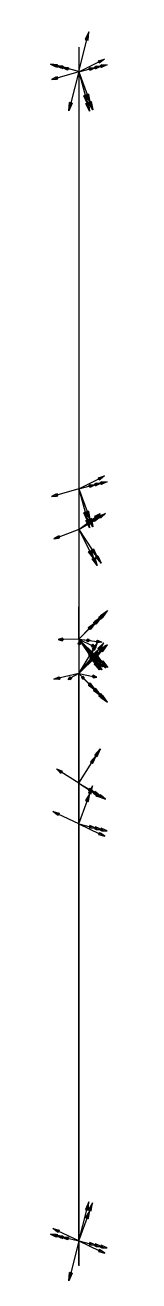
# Model space of a CAD drawing. Header units: millimetres. Extents: x -5152 to 13, y -165 to 165.
# Drawn here: x -5152.2 to -5132.3, y -153.7 to 155.4 of the extents above.
import ezdxf

# ---------------------------------------------------------------- set-up
doc = ezdxf.new("R2010")
doc.units = ezdxf.units.MM
for name, color, linetype in [('AutoDetect_1_45', 1, 'Continuous'), ('AutoDetect_2_48', 1, 'Continuous'), ('AutoDetect_3_43', 1, 'Continuous'), ('AutoDetect_3_44', 1, 'Continuous'), ('AutoDetect_3_47', 1, 'Continuous'), ('AutoDetect_4_42', 1, 'Continuous'), ('AutoDetect_4_46', 1, 'Continuous'), ('AutoDetect_4_49', 1, 'Continuous')]:
    doc.layers.add(name, color=color, linetype=linetype)

# ---------------------------------------------------------------- blocks, each defined once
blk = doc.blocks.new('Kontrollpunkt')
at = {"color": 0}
for q in [(0, 6), (8, 0), (0, 0, 4)]:
    blk.add_line((0, 0), q, dxfattribs=at)
for points in [[(0.25, 8, -0.25), (-0.25, 8, -0.25), (-0.25, 8, 0.25), (0, 10, 0), (-0.25, 8, -0.25), (0.25, 8, 0.25), (0, 10, 0), (0.25, 8, -0.25), (0.25, 8, 0.25), (-0.25, 8, 0.25)], [(0.25, 6, -0.25), (-0.25, 6, -0.25), (-0.25, 6, 0.25), (0, 8, 0), (-0.25, 6, -0.25), (0.25, 6, 0.25), (0, 8, 0), (0.25, 6, -0.25), (0.25, 6, 0.25), (-0.25, 6, 0.25)], [(0.25, 0.25, 4), (-0.25, 0.25, 4), (-0.25, -0.25, 4), (0, 0, 6), (-0.25, 0.25, 4), (0.25, -0.25, 4), (0, 0, 6), (0.25, 0.25, 4), (0.25, -0.25, 4), (-0.25, -0.25, 4)], [(0.25, 0.25, 6), (-0.25, 0.25, 6), (-0.25, -0.25, 6), (0, 0, 8), (-0.25, 0.25, 6), (0.25, -0.25, 6), (0, 0, 8), (0.25, 0.25, 6), (0.25, -0.25, 6), (-0.25, -0.25, 6)], [(0.25, 0.25, 8), (-0.25, 0.25, 8), (-0.25, -0.25, 8), (0, 0, 10), (-0.25, 0.25, 8), (0.25, -0.25, 8), (0, 0, 10), (0.25, 0.25, 8), (0.25, -0.25, 8), (-0.25, -0.25, 8)], [(8, 0.25, -0.25), (8, 0.25, 0.25), (8, -0.25, 0.25), (10, 0, 0), (8, 0.25, 0.25), (8, -0.25, -0.25), (10, 0, 0), (8, 0.25, -0.25), (8, -0.25, -0.25), (8, -0.25, 0.25)]]:
    blk.add_polyline3d(points, dxfattribs=at)

msp = doc.modelspace()

# ---------------------------------------------------------------- linework, layer by layer
at = {"layer": 'AutoDetect_1_45', "color": 1}
msp.add_line((-5143, 150, -443), (-5143, -150, -443), dxfattribs=at)
at = {"layer": 'AutoDetect_2_48', "color": 1}
msp.add_line((-5143, 150, -167), (-5143, -150, -167), dxfattribs=at)
at = {"layer": 'AutoDetect_3_43', "color": 1}
msp.add_line((-5143, -4.25, -201), (-5143, -4.25, -409), dxfattribs=at)
at = {"layer": 'AutoDetect_3_43', "color": 1, "extrusion": (-1, 0, 0)}
for centre, start, end in [((31.25, -201, 5143), 135, 180), ((31.25, -409, 5143), 180, 225)]:
    msp.add_arc(centre, 27, start, end, dxfattribs=at)
at = {"layer": 'AutoDetect_3_44', "color": 1}
msp.add_line((-5143, -149.9, -174), (-5143, -31.25, -174), dxfattribs=at)
at = {"layer": 'AutoDetect_3_44', "color": 1, "extrusion": (-1, 0, 0)}
msp.add_arc((31.25, -201, 5143), 27, 90, 135, dxfattribs=at)
at = {"layer": 'AutoDetect_3_47', "color": 1}
msp.add_line((-5143, -149.9, -436), (-5143, -31.25, -436), dxfattribs=at)
at = {"layer": 'AutoDetect_3_47', "color": 1, "extrusion": (1, 0, 0)}
msp.add_arc((-31.25, -409, -5143), 27, 270, 315, dxfattribs=at)
at = {"layer": 'AutoDetect_4_42', "color": 1}
msp.add_line((-5143, 4.25, -409), (-5143, 4.25, -201), dxfattribs=at)
at = {"layer": 'AutoDetect_4_42', "color": 1, "extrusion": (-1, 0, 0)}
for centre, start, end in [((-31.25, -409, 5143), 315, 0), ((-31.25, -201, 5143), 0, 45)]:
    msp.add_arc(centre, 27, start, end, dxfattribs=at)
at = {"layer": 'AutoDetect_4_46', "color": 1}
msp.add_line((-5143, 149.9, -174), (-5143, 31.25, -174), dxfattribs=at)
at = {"layer": 'AutoDetect_4_46', "color": 1, "extrusion": (1, 0, 0)}
msp.add_arc((31.25, -201, -5143), 27, 90, 135, dxfattribs=at)
at = {"layer": 'AutoDetect_4_49', "color": 1}
msp.add_line((-5143, 149.9, -436), (-5143, 31.25, -436), dxfattribs=at)
at = {"layer": 'AutoDetect_4_49', "color": 1, "extrusion": (-1, 0, 0)}
msp.add_arc((-31.25, -409, 5143), 27, 270, 315, dxfattribs=at)

# ---------------------------------------------------------------- block references
at = {"layer": 'AutoDetect_1_45', "color": 1, "extrusion": (-0.696364, 0.173648, -0.696364)}
for p in [(1104.65, 3181.32, 3914.9), (1384.09, 3132.79, 3864.89)]:
    msp.add_blockref('Kontrollpunkt', p, dxfattribs=at)
at = {"layer": 'AutoDetect_2_48', "color": 1, "extrusion": (-0.696364, 0.173648, 0.696364), "rotation": 180}
for p in [(1104.65, -3619.11, 3490.11), (1384.09, -3570.58, 3440.1)]:
    msp.add_blockref('Kontrollpunkt', p, dxfattribs=at)
at = {"layer": 'AutoDetect_3_43', "color": 1, "extrusion": (0.650895, -0.650895, -0.390731), "rotation": 238.0139247150924}
msp.add_blockref('Kontrollpunkt', (-3639.66, -1604.8, -3266.25), dxfattribs=at)
at = {"layer": 'AutoDetect_3_43', "color": 1, "extrusion": (0.650895, -0.650895, 0.390731), "rotation": 284.5071607275307}
msp.add_blockref('Kontrollpunkt', (-3639.66, 1043.29, -3504.6), dxfattribs=at)
at = {"layer": 'AutoDetect_3_43', "color": 1, "extrusion": (0.704416, -0.704416, -0.087156), "rotation": 253.4880519087538}
msp.add_blockref('Kontrollpunkt', (-3639.66, -516.93, -3602.3), dxfattribs=at)
at = {"layer": 'AutoDetect_3_43', "color": 1, "extrusion": (0.696364, -0.696364, 0.173648), "rotation": 270.0347945626858}
for p in [(-3639.66, 393.64, -3620.29), (-3639.66, 238.04, -3647.73)]:
    msp.add_blockref('Kontrollpunkt', p, dxfattribs=at)
at = {"layer": 'AutoDetect_3_44', "color": 1, "extrusion": (0.650895, -0.390731, -0.650895), "rotation": 271.2695327411889}
msp.add_blockref('Kontrollpunkt', (-2673.81, -2991.75, -3222.09), dxfattribs=at)
at = {"layer": 'AutoDetect_3_44', "color": 1, "extrusion": (0.696364, -0.173648, -0.696364), "rotation": 278.1385729810916}
for p in [(-1284.4, -3592.92, -3453.07), (-1384, -3575.62, -3435.25)]:
    msp.add_blockref('Kontrollpunkt', p, dxfattribs=at)
at = {"layer": 'AutoDetect_3_47', "color": 1, "extrusion": (0.650895, -0.390731, 0.650895), "rotation": 268.7304672588111}
msp.add_blockref('Kontrollpunkt', (-2673.81, 2528.66, -3619.13), dxfattribs=at)
at = {"layer": 'AutoDetect_3_47', "color": 1, "extrusion": (0.696364, -0.173648, 0.696364), "rotation": 261.8614270189084}
for p in [(-1284.4, 3155.13, -3877.85), (-1384, 3137.83, -3860.03)]:
    msp.add_blockref('Kontrollpunkt', p, dxfattribs=at)
at = {"layer": 'AutoDetect_4_42', "color": 1, "extrusion": (0.650895, 0.650895, 0.390731), "rotation": 69.6570310373779}
msp.add_blockref('Kontrollpunkt', (3639.66, 1043.29, -3504.6), dxfattribs=at)
at = {"layer": 'AutoDetect_4_42', "color": 1, "extrusion": (0.650895, 0.650895, -0.390731), "rotation": 116.9856821999535}
msp.add_blockref('Kontrollpunkt', (3639.66, -1604.8, -3266.25), dxfattribs=at)
at = {"layer": 'AutoDetect_4_42', "color": 1, "extrusion": (0.704416, 0.704416, 0.087156), "rotation": 96.04749988385147}
msp.add_blockref('Kontrollpunkt', (3639.66, -90.75, -3655.46), dxfattribs=at)
at = {"layer": 'AutoDetect_4_42', "color": 1, "extrusion": (0.696364, 0.696364, -0.173648)}
for p, rotation in [((3639.66, -994.37, -3514.37), 116.4392353707056), ((3639.66, -838.77, -3541.8), 102.7514069217628)]:
    msp.add_blockref('Kontrollpunkt', p, dxfattribs=dict(at, rotation=rotation))
at = {"layer": 'AutoDetect_4_46', "color": 1, "extrusion": (0.696364, 0.173648, -0.696364), "rotation": 81.2348063681018}
for p in [(1384, -3575.62, -3435.25), (1284.4, -3592.92, -3453.07)]:
    msp.add_blockref('Kontrollpunkt', p, dxfattribs=at)
at = {"layer": 'AutoDetect_4_46', "color": 1, "extrusion": (0.650895, 0.390731, -0.650895), "rotation": 86.34572295680388}
msp.add_blockref('Kontrollpunkt', (2673.81, -2991.75, -3222.09), dxfattribs=at)
at = {"layer": 'AutoDetect_4_49', "color": 1, "extrusion": (0.696364, 0.173648, 0.696364), "rotation": 91.41777319695942}
for p in [(1384, 3137.83, -3860.03), (1284.4, 3155.13, -3877.85)]:
    msp.add_blockref('Kontrollpunkt', p, dxfattribs=at)
at = {"layer": 'AutoDetect_4_49', "color": 1, "extrusion": (0.650895, 0.390731, 0.650895), "rotation": 83.4041144647947}
msp.add_blockref('Kontrollpunkt', (2673.81, 2528.66, -3619.13), dxfattribs=at)

doc.saveas('drawing.dxf')
